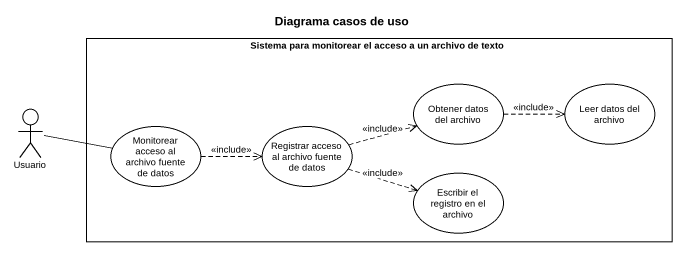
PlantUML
@startuml
title Diagrama casos de uso
rectangle "Sistema para monitorear el acceso a un archivo de texto" as Sistema_para_monitorear_el {
  usecase "Obtener datos del archivo" as Obtener_datos_del_archivo
  usecase "Leer datos del archivo" as Leer_datos_del_archivo
  usecase "Monitorear acceso al archivo fuente de datos" as Monitorear_acceso_al
  usecase "Registrar acceso al archivo fuente de datos" as Registrar_acceso_al_archivo
  usecase "Escribir el registro en el archivo" as Escribir_el_registro_en_el
}
actor Usuario
Usuario -right- Monitorear_acceso_al
Obtener_datos_del_archivo .right.> Leer_datos_del_archivo : <<include>>
Monitorear_acceso_al .right.> Registrar_acceso_al_archivo : <<include>>
Registrar_acceso_al_archivo .right.> Obtener_datos_del_archivo : <<include>>
Registrar_acceso_al_archivo .right.> Escribir_el_registro_en_el : <<include>>
@enduml
